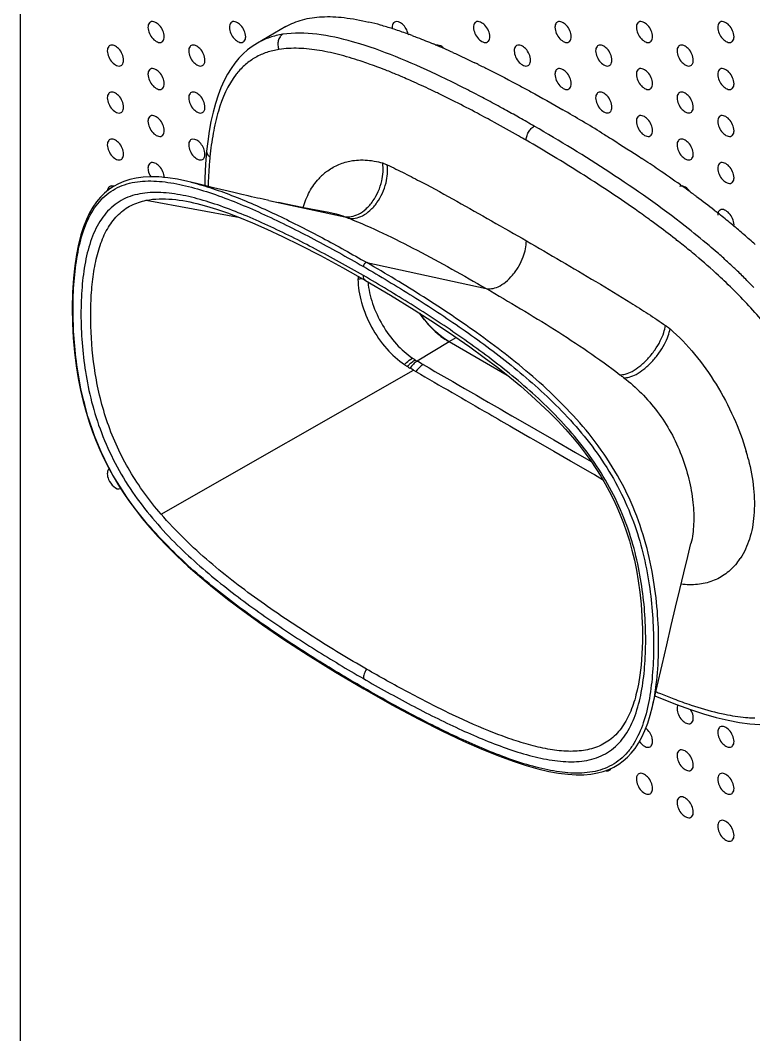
# Model space of a CAD drawing. Header units: millimetres. Extents: x 0 to 1189, y 0 to 841.
# Drawn here: x 267.9 to 331.6, y 137.5 to 225.6 of the extents above; entities that cross this region are included whole.
import ezdxf

# ---------------------------------------------------------------- set-up
doc = ezdxf.new("R2010")
doc.units = ezdxf.units.MM
doc.header["$LTSCALE"] = 65.395
doc.layers.get('0').update_dxf_attribs({"linetype": 'CONTINUOUS'})
doc.layers.add('AXIS', color=7, linetype='CONTINUOUS')

msp = doc.modelspace()

# ---------------------------------------------------------------- linework, layer by layer
at = {"color": 7, "linetype": 'Continuous'}
for p, q in [((267.914, 385.805), (267.914, 110.645)), ((290.987, 225.092), (288.522, 223.668)), ((301.61, 224.445), (301.672, 224.422)), ((301.61, 224.444), (301.672, 224.421)), ((288.522, 223.669), (288.062, 223.378)), ((288.522, 223.669), (288.511, 223.663)), ((283.343, 211.428), (282.745, 211.576)), ((284.031, 211.258), (283.343, 211.428)), ((284.7, 211.094), (284.031, 211.258)), ((285.348, 210.937), (284.7, 211.094)), ((285.976, 210.787), (285.348, 210.937)), ((286.582, 210.643), (285.976, 210.787)), ((325.276, 211.337), (325.405, 211.244)), ((325.276, 211.336), (325.404, 211.244)), ((287.167, 210.506), (286.582, 210.643)), ((287.726, 210.378), (287.167, 210.506)), ((289.503, 209.985), (290.361, 209.804)), ((283.564, 209.648), (283.571, 209.646)), ((328.209, 209.144), (328.371, 209.016)), ((328.275, 209.091), (328.371, 209.015)), ((305.172, 197.728), (310.211, 194.819)), ((321.507, 167.441), (321.506, 167.437)), ((323.054, 166.961), (323.676, 166.697)), ((323.676, 166.697), (324.929, 166.201)), ((324.929, 166.201), (326.127, 165.765))]:
    msp.add_line(p, q, dxfattribs=at)
at = {"color": 9, "linetype": 'Continuous'}
for p, q in [((300.393, 221.018), (300.289, 221.06)), ((300.393, 221.018), (300.289, 221.06)), ((301.926, 220.362), (301.761, 220.435)), ((301.926, 220.362), (301.761, 220.434)), ((305.471, 218.68), (305.407, 218.712)), ((305.471, 218.679), (305.407, 218.712)), ((309.835, 217.983), (309.611, 218.105)), ((309.835, 217.981), (309.611, 218.105)), ((307.628, 217.566), (307.379, 217.698)), ((307.629, 217.565), (307.379, 217.698)), ((311.297, 217.17), (311.064, 217.301)), ((311.297, 217.168), (311.064, 217.301)), ((278.855, 210.003), (287.003, 208.498)), ((289.52, 209.982), (296.121, 208.574)), ((323.173, 207.891), (323.05, 207.982)), ((323.173, 207.89), (323.05, 207.981)), ((298.01, 204.597), (308.387, 202.34)), ((330.226, 203.846), (330.203, 203.868)), ((330.226, 203.846), (330.203, 203.867)), ((331.632, 202.437), (331.622, 202.448)), ((331.633, 202.44), (331.623, 202.45)), ((305.172, 197.7), (302.394, 196.029)), ((305.172, 197.728), (305.791, 198.086)), ((280.141, 182.738), (302.077, 195.244)), ((302.077, 195.244), (302.28, 195.126)), ((311.148, 190.984), (314.255, 189.19)), ((310.723, 190.247), (312.181, 189.405)), ((312.181, 189.405), (312.512, 189.214)), ((312.512, 189.214), (314.259, 188.206)), ((312.512, 189.214), (314.259, 188.206)), ((314.255, 189.19), (316.141, 188.1)), ((314.255, 189.19), (316.141, 188.1)), ((314.259, 188.206), (315.702, 187.373)), ((316.141, 188.1), (317.509, 187.31)), ((315.702, 187.373), (315.759, 187.34)), ((315.759, 187.34), (317.624, 186.264)), ((317.624, 186.265), (317.795, 186.166)), ((317.624, 186.264), (317.795, 186.165)), ((317.795, 186.165), (318.506, 185.755)), ((297.8, 167.611), (297.71, 167.662)), ((297.8, 167.611), (297.718, 167.658)), ((323.132, 167.303), (323.145, 167.297)), ((323.132, 167.303), (323.145, 167.297))]:
    msp.add_line(p, q, dxfattribs=at)
at = {"color": 7, "linetype": 'Continuous'}
for points in [[(288.062, 223.378), (287.656, 223.071), (287.272, 222.731), (286.904, 222.35), (286.555, 221.928)], [(286.555, 221.928), (286.226, 221.467), (285.914, 220.958)], [(285.914, 220.958), (285.619, 220.398), (285.346, 219.789), (285.095, 219.131), (284.866, 218.42), (284.661, 217.661), (284.481, 216.855), (284.326, 216.005), (284.196, 215.11), (284.102, 214.285)], [(284.102, 214.285), (284.008, 213.155), (283.945, 211.912), (283.933, 211.282)], [(282.745, 211.576), (282.474, 211.642), (281.565, 211.831), (280.724, 211.96), (279.946, 212.03), (279.237, 212.046), (278.58, 212.011), (277.975, 211.929), (277.423, 211.805), (276.911, 211.64), (276.442, 211.438), (276.014, 211.204), (275.61, 210.931), (275.232, 210.617), (274.88, 210.265), (274.545, 209.864), (274.23, 209.412), (273.937, 208.907), (273.662, 208.336), (273.408, 207.697), (273.179, 206.989), (272.973, 206.192), (272.793, 205.301), (272.645, 204.319), (272.531, 203.232), (272.454, 201.993), (272.427, 200.644), (272.451, 199.313), (272.521, 198.041), (272.633, 196.798), (272.781, 195.617), (272.957, 194.523), (273.158, 193.501), (273.385, 192.527), (273.634, 191.602), (273.901, 190.732), (274.19, 189.893), (274.499, 189.087), (274.824, 188.318), (275.175, 187.559), (275.552, 186.813), (275.952, 186.083), (276.386, 185.348), (276.855, 184.613), (277.357, 183.88), (277.91, 183.127), (278.515, 182.358), (279.17, 181.579), (279.892, 180.773), (280.677, 179.949), (281.528, 179.108), (282.474, 178.225), (283.503, 177.318), (284.626, 176.379), (285.912, 175.359), (287.358, 174.269), (288.966, 173.116), (290.816, 171.854), (292.931, 170.478), (295.286, 169.018), (297.766, 167.552)], [(289.503, 209.985), (289.015, 210.09), (288.756, 210.147), (288.509, 210.201), (288.257, 210.257), (287.994, 210.317), (287.726, 210.378)], [(295.102, 208.868), (294.725, 208.938), (293.926, 209.089), (293.157, 209.239), (292.415, 209.385), (291.701, 209.528), (291.016, 209.668), (290.361, 209.804)], [(283.571, 209.646), (284.089, 209.505), (284.971, 209.235), (285.921, 208.909), (286.945, 208.522), (288.085, 208.056), (289.332, 207.508), (290.695, 206.872), (292.239, 206.111), (293.986, 205.206), (295.914, 204.16), (297.917, 203.027)], [(297.917, 203.027), (300.083, 201.749), (302.148, 200.479), (303.995, 199.293), (305.591, 198.226), (306.969, 197.266), (308.228, 196.35), (309.389, 195.47), (310.432, 194.644), (311.401, 193.84), (312.3, 193.056), (313.124, 192.301), (313.894, 191.559), (314.611, 190.828), (315.272, 190.116), (315.889, 189.411), (316.46, 188.716), (316.986, 188.035), (317.475, 187.359), (317.925, 186.694), (318.338, 186.041), (318.726, 185.381), (319.088, 184.718), (319.425, 184.053), (319.743, 183.368), (320.043, 182.665), (320.322, 181.947), (320.586, 181.195), (320.832, 180.412), (321.057, 179.601), (321.263, 178.748), (321.447, 177.859), (321.606, 176.934), (321.741, 175.959), (321.851, 174.918), (321.926, 173.835), (321.964, 172.756), (321.964, 171.672), (321.925, 170.598), (321.849, 169.612), (321.744, 168.74), (321.613, 167.952), (321.507, 167.441)], [(322.838, 166.016), (323.245, 167.798), (323.669, 169.634), (324.077, 171.389), (324.468, 173.058), (324.845, 174.648), (325.209, 176.174), (325.563, 177.643), (325.905, 179.051), (326.184, 180.189)], [(297.76, 167.553), (300.206, 166.174), (302.525, 164.933), (304.609, 163.878), (306.434, 163.012), (308.025, 162.31), (309.457, 161.729), (310.733, 161.26), (311.851, 160.895), (312.878, 160.606), (313.825, 160.385), (314.679, 160.23), (315.47, 160.133), (316.202, 160.089), (316.871, 160.097), (317.488, 160.151), (318.053, 160.247), (318.568, 160.381), (319.048, 160.554), (319.493, 160.763), (319.903, 161.005), (320.291, 161.287), (320.656, 161.607), (320.996, 161.966), (321.32, 162.374), (321.627, 162.835), (321.911, 163.346), (322.179, 163.922), (322.426, 164.566), (322.65, 165.278), (322.838, 166.017)], [(326.127, 165.765), (327.277, 165.39), (328.372, 165.076), (329.409, 164.825), (330.387, 164.637), (331.305, 164.513), (332.164, 164.448), (332.96, 164.441)]]:
    msp.add_lwpolyline(points, dxfattribs=at)
for centre, radius, start, end in [((292.406, 201.185), 24.984, 74.17937, 76.57937), ((291.304, 197.196), 29.122, 73.16427, 74.23228), ((290.479, 194.453), 31.987, 72.17553, 73.17285), ((289.115, 190.218), 36.436, 70.33266, 72.17272), ((287.531, 185.7), 41.224, 70.02991, 70.37232), ((286.817, 183.742), 43.308, 69.54113, 69.93968), ((281.088, 169.312), 58.834, 67.02921, 67.28988), ((280.049, 166.863), 61.495, 66.60745, 67.02801), ((278.937, 164.29), 64.297, 66.3527, 66.60865), ((277.433, 160.86), 68.043, 65.6577, 66.35066), ((267.612, 139.821), 91.263, 63.94578, 64.15797), ((242.415, 92.059), 145.273, 58.43919, 60.0042), ((258.291, 117.07), 115.646, 55.77182, 56.62571), ((265.618, 127.85), 102.611, 54.45119, 55.76864), ((272.515, 137.553), 90.707, 53.78304, 54.33233), ((274.791, 140.665), 86.851, 53.47287, 53.78126), ((275.979, 142.27), 84.854, 53.31208, 53.47229), ((279.068, 146.399), 79.698, 51.93196, 53.31938), ((283.962, 152.685), 71.731, 51.36084, 51.74897), ((285.696, 154.853), 68.955, 50.79579, 51.36196), ((287.662, 157.263), 65.845, 50.21333, 50.79583), ((288.828, 158.667), 64.02, 50.07922, 50.2112), ((289.765, 159.783), 62.563, 49.61074, 50.0805), ((291.984, 162.387), 59.141, 48.3595, 49.61411), ((294.881, 165.662), 54.769, 47.68185, 48.34743)]:
    msp.add_arc(centre, radius, start, end, dxfattribs=at)
at = {"color": 9, "linetype": 'Continuous'}
for centre, radius, start, end in [((291.4, 218.661), 5.775, 119.47363, 119.88738), ((291.404, 218.654), 5.783, 119.15683, 119.47365), ((288.997, 196.347), 28.519, 73.75349, 74.1529), ((285.549, 186.001), 38.024, 70.36912, 71.37867), ((291.811, 216.936), 6.522, 141.17014, 142.0255), ((278.417, 167.596), 57.765, 66.83235, 67.63993), ((276.322, 162.689), 63.101, 66.22511, 66.83589), ((271.149, 151.126), 75.768, 64.64562, 66.03408), ((268.469, 145.326), 83.57, 64.60634, 64.77715), ((263.901, 135.821), 94.115, 63.25946, 64.57553), ((266.443, 141.166), 86.784, 64.00414, 64.65363), ((256.568, 121.283), 110.398, 62.39958, 63.25557), ((262.941, 133.986), 94.773, 63.37918, 64.00394), ((255.829, 119.893), 110.558, 62.20792, 63.32009), ((253.627, 115.647), 116.755, 62.12891, 62.40244), ((250.343, 109.458), 123.761, 61.38728, 62.12422), ((244.229, 98.269), 136.512, 60.6866, 61.27637), ((249.089, 107.158), 124.966, 61.29989, 62.06701), ((237.278, 85.917), 150.685, 60.02345, 60.57945), ((241.462, 93.3), 140.785, 60.3021, 61.28552), ((235.595, 82.989), 152.649, 60.02572, 60.30674), ((297.581, 208.507), 5.028, 127.54984, 132.71766), ((297.713, 208.364), 5.223, 132.72569, 137.78193), ((267.32, 132.305), 93.984, 54.47224, 54.93049), ((269.65, 135.569), 89.973, 53.99133, 54.47214), ((271.389, 137.964), 87.013, 53.57937, 53.99062), ((275.307, 143.213), 80.463, 52.03085, 53.49612), ((279.299, 148.35), 73.958, 51.86682, 52.02012), ((282.823, 152.808), 68.275, 50.71868, 51.8834), ((286.158, 156.89), 63.004, 50.06379, 50.71635), ((292.581, 164.465), 54.48, 47.53639, 48.81691), ((294.401, 166.453), 51.784, 46.44164, 47.53697), ((295.292, 167.396), 50.487, 46.25299, 46.43757), ((297.478, 169.656), 47.344, 44.85038, 46.23468), ((302.897, 203.162), 5.643, 177.59867, 180.02445), ((297.007, 205.652), 2.504, 275.66753, 283.31356), ((299.749, 171.916), 44.139, 43.77118, 44.85016), ((207.109, 29.03), 192.27, 60.11372, 60.29229), ((213.858, 42.895), 176.047, 59.92676, 60.04487), ((311.811, 182.602), 19.968, 14.1544, 16.24211), ((325.911, 181.906), 5.465, 320.98288, 321.51759), ((325.768, 182.016), 5.646, 321.5423, 326.3492), ((339.506, 205.975), 41.991, 249.33823, 250.38371)]:
    msp.add_arc(centre, radius, start, end, dxfattribs=at)
at = {"color": 7, "linetype": 'Continuous'}
for points, knots in [([(290.987, 225.092), (291.436, 225.351), (292.456, 225.766), (294.183, 226.009), (296.134, 225.913), (297.491, 225.657), (298.205, 225.487)], [0, 0, 0, 0, 0.210385, 0.441023, 0.702336, 1, 1, 1, 1]), ([(301.955, 224.318), (302.106, 224.261), (302.726, 224.026), (303.341, 223.778), (303.802, 223.585)], [0, 0, 0, 0, 0.244367, 1, 1, 1, 1]), ([(305.479, 222.854), (305.637, 222.783), (306.278, 222.49), (306.915, 222.189), (307.393, 221.957)], [0, 0, 0, 0, 0.24613, 1, 1, 1, 1]), ([(307.697, 221.809), (307.997, 221.662), (309.221, 221.056), (310.433, 220.425), (311.342, 219.937)], [0, 0, 0, 0, 0.244916, 1, 1, 1, 1]), ([(311.342, 219.937), (311.649, 219.772), (312.891, 219.099), (314.121, 218.406), (315.042, 217.874)], [0, 0, 0, 0, 0.247209, 1, 1, 1, 1]), ([(318.451, 215.844), (318.743, 215.664), (319.904, 214.945), (321.054, 214.208), (321.908, 213.645)], [0, 0, 0, 0, 0.250715, 1, 1, 1, 1]), ([(296.476, 208.438), (296.655, 208.412), (297.063, 208.425), (297.698, 208.656), (298.347, 209.121), (299.144, 210.034), (299.757, 211.393), (299.86, 212.567), (299.795, 213.081)], [0, 0, 0, 0, 0.085079, 0.188727, 0.313883, 0.457389, 0.755832, 1, 1, 1, 1]), ([(298.01, 204.597), (297.98, 204.604), (297.904, 204.579), (297.807, 204.501), (297.744, 204.381), (297.719, 204.293), (297.719, 204.252)], [0, 0, 0, 0, 0.186596, 0.450629, 0.74933, 1, 1, 1, 1]), ([(302.6, 200.188), (302.956, 199.669), (303.727, 198.739), (304.678, 197.985), (305.172, 197.7)], [0, 0, 0, 0, 0.524751, 1, 1, 1, 1]), ([(305.172, 197.728), (304.937, 197.864), (303.962, 198.526), (303.155, 199.418), (302.638, 200.162)], [0, 0, 0, 0, 0.230328, 1, 1, 1, 1]), ([(320.005, 194.853), (320.163, 194.844), (320.536, 194.897), (321.127, 195.147), (321.787, 195.595), (322.45, 196.219), (323.045, 196.959), (323.511, 197.731), (323.82, 198.454), (323.939, 198.917), (323.97, 199.126)], [0, 0, 0, 0, 0.0766, 0.179295, 0.309716, 0.461181, 0.619661, 0.769055, 0.89742, 1, 1, 1, 1])]:
    msp.add_open_spline(points, degree=3, knots=knots, dxfattribs=at)
at = {"color": 9, "linetype": 'Continuous'}
for points, knots in [([(290.714, 224.424), (290.332, 224.362), (289.598, 224.187), (288.905, 223.883), (288.586, 223.705)], [0, 0, 0, 0, 0.514113, 1, 1, 1, 1]), ([(290.714, 224.424), (290.623, 224.371), (290.449, 224.207), (290.301, 223.866), (290.276, 223.477), (290.339, 223.222), (290.388, 223.107)], [0, 0, 0, 0, 0.216293, 0.471754, 0.744658, 1, 1, 1, 1]), ([(296.785, 223.782), (295.765, 224.072), (293.766, 224.527), (291.687, 224.58), (290.714, 224.424)], [0, 0, 0, 0, 0.518258, 1, 1, 1, 1]), ([(290.388, 223.107), (290.029, 223.05), (289.327, 222.883), (288.339, 222.45), (287.457, 221.83), (286.958, 221.308), (286.731, 221.025)], [0, 0, 0, 0, 0.25306, 0.500294, 0.747206, 1, 1, 1, 1]), ([(297.691, 222.034), (297.062, 222.246), (295.817, 222.627), (293.951, 223.046), (292.141, 223.251), (290.953, 223.199), (290.388, 223.107)], [0, 0, 0, 0, 0.267372, 0.524516, 0.769178, 1, 1, 1, 1]), ([(304.081, 220.928), (302.908, 221.481), (300.578, 222.513), (298.177, 223.377), (296.976, 223.727)], [0, 0, 0, 0, 0.509006, 1, 1, 1, 1]), ([(300.289, 221.06), (300.125, 221.127), (299.474, 221.39), (298.818, 221.638), (298.324, 221.814)], [0, 0, 0, 0, 0.252304, 1, 1, 1, 1]), ([(286.67, 220.949), (285.941, 220.015), (285.197, 218.267), (284.638, 215.802), (284.459, 214.464), (284.389, 213.777)], [0, 0, 0, 0, 0.46799, 0.727373, 1, 1, 1, 1]), ([(311.86, 215.221), (311.86, 215.332), (311.902, 215.576), (312.054, 215.925), (312.28, 216.232), (312.471, 216.39), (312.567, 216.445)], [0, 0, 0, 0, 0.227123, 0.500001, 0.772878, 1, 1, 1, 1]), ([(325.681, 207.756), (323.57, 209.406), (319.268, 212.423), (314.79, 215.161), (312.567, 216.445)], [0, 0, 0, 0, 0.510688, 1, 1, 1, 1]), ([(321.32, 209.227), (319.773, 210.313), (316.656, 212.371), (313.457, 214.298), (311.86, 215.221)], [0, 0, 0, 0, 0.506202, 1, 1, 1, 1]), ([(284.102, 214.285), (284.092, 214.19), (284.152, 213.98), (284.303, 213.838), (284.389, 213.777)], [0, 0, 0, 0, 0.475161, 1, 1, 1, 1]), ([(284.389, 213.777), (284.368, 213.567), (284.291, 212.713), (284.247, 211.856), (284.23, 211.21)], [0, 0, 0, 0, 0.246077, 1, 1, 1, 1]), ([(294.516, 212.493), (294.811, 212.72), (295.46, 213.111), (296.182, 213.339), (296.553, 213.412)], [0, 0, 0, 0, 0.496284, 1, 1, 1, 1]), ([(296.553, 213.412), (296.628, 213.427), (296.933, 213.48), (297.243, 213.505), (297.476, 213.51)], [0, 0, 0, 0, 0.245758, 1, 1, 1, 1]), ([(297.476, 213.51), (297.554, 213.511), (297.873, 213.511), (298.191, 213.485), (298.43, 213.452)], [0, 0, 0, 0, 0.24451, 1, 1, 1, 1]), ([(298.43, 213.452), (298.51, 213.441), (298.838, 213.389), (299.162, 213.313), (299.403, 213.246)], [0, 0, 0, 0, 0.24417, 1, 1, 1, 1]), ([(296.121, 208.574), (296.302, 208.548), (296.714, 208.561), (297.352, 208.792), (298.001, 209.26), (298.793, 210.179), (299.392, 211.55), (299.477, 212.73), (299.403, 213.246)], [0, 0, 0, 0, 0.085706, 0.189539, 0.31443, 0.457409, 0.755108, 1, 1, 1, 1]), ([(299.403, 213.246), (299.436, 213.236), (299.57, 213.19), (299.7, 213.132), (299.795, 213.081)], [0, 0, 0, 0, 0.240882, 1, 1, 1, 1]), ([(299.795, 213.081), (300.302, 212.846), (301.312, 212.351), (303.329, 211.305), (306.865, 209.364), (309.873, 207.641), (311.882, 206.482)], [0, 0, 0, 0, 0.121617, 0.245, 0.494853, 1, 1, 1, 1]), ([(297.71, 167.662), (296.261, 168.499), (293.358, 170.245), (289.045, 173.075), (284.749, 176.249), (280.546, 179.948), (277.403, 183.661), (275.379, 187.097), (273.831, 190.678), (272.948, 194.364), (272.562, 197.951), (272.471, 200.487), (272.555, 202.912), (272.827, 205.202), (273.331, 207.304), (274.135, 209.141), (275.158, 210.363), (276.156, 211.029), (277.258, 211.506), (278.82, 211.748), (280.783, 211.605), (282.822, 211.164), (285.647, 210.273), (289.208, 208.77), (293.472, 206.639), (296.3, 205.071), (297.718, 204.252)], [0, 0, 0, 0, 0.063856, 0.129237, 0.196758, 0.267516, 0.342543, 0.381155, 0.419274, 0.491064, 0.524657, 0.556885, 0.587785, 0.617187, 0.644723, 0.669992, 0.69312, 0.704298, 0.715508, 0.738739, 0.763691, 0.790275, 0.818159, 0.876637, 0.937515, 1, 1, 1, 1]), ([(282.745, 211.576), (283.376, 211.419), (284.645, 211.042), (287.192, 210.109), (290.387, 208.687), (294.208, 206.74), (296.741, 205.33), (298.01, 204.597)], [0, 0, 0, 0, 0.115924, 0.235638, 0.483338, 0.73884, 1, 1, 1, 1]), ([(292.484, 209.373), (292.626, 209.849), (292.986, 210.742), (293.537, 211.534), (293.845, 211.874)], [0, 0, 0, 0, 0.520007, 1, 1, 1, 1]), ([(297.718, 203.463), (296.348, 204.254), (293.617, 205.769), (290.153, 207.507), (287.386, 208.728), (285.344, 209.521), (283.33, 210.163), (281.358, 210.599), (279.458, 210.752), (277.942, 210.543), (276.862, 210.112), (275.88, 209.504), (274.853, 208.371), (274.033, 206.632), (273.518, 204.623), (273.238, 202.422), (273.125, 199.229), (273.379, 195.876), (274.078, 192.441), (274.921, 189.766), (276.107, 187.131), (278.098, 183.835), (281.147, 180.271), (285.208, 176.715), (289.357, 173.663), (293.519, 170.937), (296.321, 169.254), (297.719, 168.446)], [0, 0, 0, 0, 0.062487, 0.123395, 0.153042, 0.181947, 0.209873, 0.236518, 0.261551, 0.284888, 0.29613, 0.307303, 0.330269, 0.355281, 0.382602, 0.411892, 0.442777, 0.508767, 0.544103, 0.58109, 0.619348, 0.657981, 0.732872, 0.803487, 0.870897, 0.9362, 1, 1, 1, 1]), ([(280.141, 182.738), (279.134, 183.909), (277.754, 185.792), (276.32, 188.525), (275.199, 191.321), (274.343, 194.85), (274.022, 198.348), (274.027, 201.013), (274.157, 202.888), (274.428, 204.649), (274.865, 206.258), (275.504, 207.668), (276.39, 208.817), (277.531, 209.627), (278.406, 209.913), (278.855, 210.003)], [0, 0, 0, 0, 0.150565, 0.226103, 0.300573, 0.443769, 0.578321, 0.642208, 0.703443, 0.761498, 0.815686, 0.865561, 0.911514, 0.95542, 1, 1, 1, 1]), ([(278.855, 210.003), (279.592, 210.151), (281.202, 210.167), (282.759, 209.856), (283.564, 209.648)], [0, 0, 0, 0, 0.475232, 1, 1, 1, 1]), ([(295.102, 208.868), (295.186, 208.852), (295.532, 208.778), (295.87, 208.67), (296.121, 208.574)], [0, 0, 0, 0, 0.240122, 1, 1, 1, 1]), ([(296.121, 208.574), (296.148, 208.564), (296.266, 208.519), (296.384, 208.473), (296.476, 208.438)], [0, 0, 0, 0, 0.224804, 1, 1, 1, 1]), ([(296.476, 208.438), (297.467, 208.053), (299.457, 207.164), (303.438, 205.145), (306.406, 203.483), (308.387, 202.34)], [0, 0, 0, 0, 0.238233, 0.487754, 1, 1, 1, 1]), ([(328.454, 205.467), (328.226, 205.667), (327.317, 206.45), (326.386, 207.205), (325.681, 207.756)], [0, 0, 0, 0, 0.253443, 1, 1, 1, 1]), ([(308.387, 202.34), (308.538, 202.307), (308.901, 202.303), (309.483, 202.494), (310.112, 202.902), (310.722, 203.509), (311.242, 204.255), (311.708, 205.235), (311.882, 206.008), (311.882, 206.482)], [0, 0, 0, 0, 0.078245, 0.178658, 0.305058, 0.453172, 0.61046, 0.761172, 1, 1, 1, 1]), ([(311.882, 206.482), (313.906, 205.313), (316.945, 203.544), (320.464, 201.412), (322.472, 200.134), (323.474, 199.471), (323.97, 199.126)], [0, 0, 0, 0, 0.495295, 0.745465, 0.871952, 1, 1, 1, 1]), ([(322.838, 166.018), (323.033, 166.872), (323.294, 168.663), (323.413, 171.442), (323.298, 174.371), (322.919, 177.431), (322.2, 180.601), (321.046, 183.802), (319.422, 186.886), (317.407, 189.709), (315.148, 192.218), (312.026, 195.141), (307.973, 198.294), (303.014, 201.617), (299.675, 203.636), (298.01, 204.597)], [0, 0, 0, 0, 0.05296, 0.109121, 0.168103, 0.230024, 0.295425, 0.364313, 0.435208, 0.505565, 0.573607, 0.639084, 0.764028, 0.883718, 1, 1, 1, 1]), ([(329.236, 202.849), (329.02, 203.055), (328.162, 203.86), (327.276, 204.635), (326.603, 205.199)], [0, 0, 0, 0, 0.253065, 1, 1, 1, 1]), ([(297.718, 204.252), (299.166, 203.416), (302.066, 201.672), (306.372, 198.846), (309.911, 196.238), (312.68, 193.904), (315.458, 191.288), (318.008, 188.283), (320.035, 184.855), (321.589, 181.279), (322.479, 177.595), (322.87, 174.01), (322.965, 171.476), (322.884, 169.05), (322.617, 166.759), (322.122, 164.656), (321.441, 163.084), (320.698, 162.046), (320.056, 161.407), (319.322, 160.904), (318.226, 160.418), (316.67, 160.164), (314.712, 160.297), (312.678, 160.73), (310.596, 161.38), (308.486, 162.19), (305.624, 163.442), (302.041, 165.231), (299.216, 166.794), (297.8, 167.611)], [0, 0, 0, 0, 0.063844, 0.129213, 0.19671, 0.231592, 0.267462, 0.342452, 0.381061, 0.419207, 0.491043, 0.524643, 0.556906, 0.587829, 0.617258, 0.644856, 0.670163, 0.682016, 0.693417, 0.704601, 0.715801, 0.738988, 0.763885, 0.790423, 0.818267, 0.847108, 0.876706, 0.937546, 1, 1, 1, 1]), ([(297.254, 203.16), (297.254, 202.47), (297.501, 201.012), (298.37, 198.949), (299.64, 197.108), (300.725, 196.112), (301.293, 195.725)], [0, 0, 0, 0, 0.237074, 0.500376, 0.763979, 1, 1, 1, 1]), ([(297.719, 168.446), (299.089, 167.656), (301.82, 166.14), (305.937, 164.076), (309.376, 162.618), (312.106, 161.747), (314.077, 161.311), (315.977, 161.157), (317.492, 161.366), (318.573, 161.797), (319.554, 162.405), (320.581, 163.537), (321.402, 165.275), (321.917, 167.283), (322.197, 169.483), (322.311, 172.676), (322.058, 176.027), (321.36, 179.461), (320.518, 182.136), (319.334, 184.771), (317.344, 188.067), (314.295, 191.632), (310.234, 195.191), (306.084, 198.245), (301.92, 200.971), (299.117, 202.655), (297.718, 203.463)], [0, 0, 0, 0, 0.062483, 0.123382, 0.181912, 0.209841, 0.23648, 0.261514, 0.284851, 0.29609, 0.307261, 0.330221, 0.355225, 0.382536, 0.411818, 0.442695, 0.508667, 0.543993, 0.58097, 0.619218, 0.657845, 0.732758, 0.803406, 0.870844, 0.936174, 1, 1, 1, 1]), ([(297.917, 203.027), (297.852, 203.064), (297.74, 203.203), (297.719, 203.372), (297.719, 203.463)], [0, 0, 0, 0, 0.453018, 1, 1, 1, 1]), ([(298.123, 202.905), (298.177, 202.271), (298.475, 200.966), (299.324, 199.134), (300.497, 197.516), (301.473, 196.639), (301.982, 196.292)], [0, 0, 0, 0, 0.242471, 0.504926, 0.765093, 1, 1, 1, 1]), ([(334.632, 196.468), (333.858, 197.66), (332.164, 199.89), (330.226, 201.904), (329.236, 202.849)], [0, 0, 0, 0, 0.509246, 1, 1, 1, 1]), ([(308.387, 202.34), (310.386, 201.185), (313.362, 199.413), (317.228, 196.9), (319.099, 195.557), (320.005, 194.853)], [0, 0, 0, 0, 0.500801, 0.75107, 1, 1, 1, 1]), ([(320.35, 194.585), (320.507, 194.578), (320.878, 194.635), (321.469, 194.889), (322.13, 195.337), (322.798, 195.958), (323.401, 196.693), (323.878, 197.458), (324.199, 198.173), (324.327, 198.633), (324.362, 198.84)], [0, 0, 0, 0, 0.076265, 0.179093, 0.309934, 0.46187, 0.620658, 0.770055, 0.898078, 1, 1, 1, 1]), ([(323.97, 199.126), (324.003, 199.106), (324.139, 199.017), (324.268, 198.918), (324.362, 198.84)], [0, 0, 0, 0, 0.242502, 1, 1, 1, 1]), ([(324.362, 198.84), (325.131, 198.166), (326.589, 196.647), (328.427, 194.045), (329.935, 191.206), (330.687, 189.199), (330.981, 188.187)], [0, 0, 0, 0, 0.241736, 0.495249, 0.750902, 1, 1, 1, 1]), ([(301.293, 195.725), (301.345, 195.784), (301.551, 196), (301.79, 196.187), (301.982, 196.292)], [0, 0, 0, 0, 0.264506, 1, 1, 1, 1]), ([(301.293, 195.725), (301.312, 195.713), (301.398, 195.657), (301.482, 195.6), (301.548, 195.558)], [0, 0, 0, 0, 0.23062, 1, 1, 1, 1]), ([(301.548, 195.558), (301.598, 195.618), (301.796, 195.839), (302.029, 196.03), (302.219, 196.137)], [0, 0, 0, 0, 0.264896, 1, 1, 1, 1]), ([(302.394, 196.029), (302.276, 195.955), (302.047, 195.769), (301.854, 195.548), (301.762, 195.425)], [0, 0, 0, 0, 0.475592, 1, 1, 1, 1]), ([(302.219, 196.137), (302.232, 196.128), (302.289, 196.09), (302.348, 196.055), (302.394, 196.029)], [0, 0, 0, 0, 0.232929, 1, 1, 1, 1]), ([(302.914, 195.731), (302.856, 195.696), (302.616, 195.527), (302.414, 195.308), (302.28, 195.126)], [0, 0, 0, 0, 0.22954, 1, 1, 1, 1]), ([(302.28, 195.126), (304.391, 193.904), (307.205, 192.278), (310.02, 190.653), (310.723, 190.247)], [0, 0, 0, 0, 0.7502, 1, 1, 1, 1]), ([(320.005, 194.853), (320.035, 194.829), (320.149, 194.739), (320.265, 194.65), (320.35, 194.585)], [0, 0, 0, 0, 0.262641, 1, 1, 1, 1]), ([(320.35, 194.585), (320.889, 194.178), (321.929, 193.263), (323.31, 191.666), (324.481, 189.843), (325.394, 187.866), (326.033, 185.825), (326.392, 183.817), (326.468, 181.933), (326.319, 180.737), (326.184, 180.189)], [0, 0, 0, 0, 0.124295, 0.254123, 0.387367, 0.521734, 0.653886, 0.779886, 0.896129, 1, 1, 1, 1]), ([(331.172, 187.485), (331.381, 186.656), (331.678, 185.042), (331.731, 182.698), (331.364, 180.619), (330.811, 179.403), (330.468, 178.888)], [0, 0, 0, 0, 0.289689, 0.554182, 0.790349, 1, 1, 1, 1]), ([(297.996, 169.269), (296.448, 170.162), (293.348, 172.032), (288.758, 175.086), (284.23, 178.55), (281.427, 181.24), (280.141, 182.738)], [0, 0, 0, 0, 0.238825, 0.483501, 0.736185, 1, 1, 1, 1]), ([(330.157, 178.465), (329.88, 178.122), (329.242, 177.507), (328.067, 176.872), (326.732, 176.561), (325.799, 176.588), (325.326, 176.653)], [0, 0, 0, 0, 0.245573, 0.486566, 0.734368, 1, 1, 1, 1]), ([(297.996, 169.269), (297.911, 169.141), (297.78, 168.876), (297.721, 168.584), (297.721, 168.445)], [0, 0, 0, 0, 0.525109, 1, 1, 1, 1]), ([(321.506, 167.437), (321.381, 166.885), (321.079, 165.837), (320.392, 164.419), (319.444, 163.284), (318.233, 162.517), (316.83, 162.142), (315.308, 162.095), (313.703, 162.3), (312.038, 162.697), (310.332, 163.243), (307.994, 164.135), (305.049, 165.47), (301.517, 167.282), (299.172, 168.59), (297.996, 169.269)], [0, 0, 0, 0, 0.060937, 0.116876, 0.168363, 0.217824, 0.268526, 0.322631, 0.380639, 0.44214, 0.506508, 0.573101, 0.711254, 0.854005, 1, 1, 1, 1]), ([(323.145, 167.297), (323.274, 167.244), (323.786, 167.033), (324.301, 166.831), (324.689, 166.685)], [0, 0, 0, 0, 0.251692, 1, 1, 1, 1]), ([(325.408, 166.421), (325.669, 166.328), (326.694, 165.975), (327.736, 165.669), (328.522, 165.483)], [0, 0, 0, 0, 0.255129, 1, 1, 1, 1]), ([(328.522, 165.483), (328.725, 165.435), (329.52, 165.258), (330.328, 165.13), (330.932, 165.076)], [0, 0, 0, 0, 0.255992, 1, 1, 1, 1]), ([(330.932, 165.076), (330.999, 165.07), (331.264, 165.049), (331.53, 165.036), (331.729, 165.031)], [0, 0, 0, 0, 0.252421, 1, 1, 1, 1])]:
    msp.add_open_spline(points, degree=3, knots=knots, dxfattribs=at)
for points in [[(301.982, 196.292), (302.061, 196.241), (302.14, 196.188), (302.219, 196.137)], [(302.914, 195.731), (305.659, 194.15), (308.404, 192.567), (311.148, 190.984)], [(301.548, 195.558), (301.617, 195.511), (301.69, 195.467), (301.762, 195.425)]]:
    msp.add_open_spline(points, degree=3, dxfattribs=at)
at = {"color": 7, "linetype": 'Continuous'}
msp.add_open_spline([(297.763, 167.553), (297.729, 167.575), (297.71, 167.622), (297.71, 167.662)], degree=3, dxfattribs=at)
at = {"layer": 'AXIS', "color": 7, "linetype": 'Continuous'}
for points, knots in [([(279.216, 225.489), (279.183, 225.47), (279.048, 225.356), (279.009, 225.166), (279.009, 225.031)], [0, 0, 0, 0, 0.220867, 1, 1, 1, 1]), ([(279.009, 225.031), (279.009, 224.853), (279.115, 224.478), (279.428, 223.952), (279.982, 223.621), (280.217, 223.758)], [0, 0, 0, 0, 0.277753, 0.577543, 1, 1, 1, 1]), ([(280.423, 224.215), (280.423, 224.394), (280.317, 224.769), (280.005, 225.295), (279.451, 225.625), (279.216, 225.489)], [0, 0, 0, 0, 0.277753, 0.577543, 1, 1, 1, 1]), ([(286.287, 225.489), (286.254, 225.47), (286.119, 225.356), (286.08, 225.166), (286.08, 225.032)], [0, 0, 0, 0, 0.220867, 1, 1, 1, 1]), ([(286.08, 225.032), (286.08, 224.853), (286.187, 224.478), (286.499, 223.952), (287.053, 223.621), (287.288, 223.758)], [0, 0, 0, 0, 0.277753, 0.577543, 1, 1, 1, 1]), ([(287.495, 224.215), (287.495, 224.394), (287.388, 224.769), (287.076, 225.295), (286.522, 225.626), (286.287, 225.489)], [0, 0, 0, 0, 0.277753, 0.577543, 1, 1, 1, 1]), ([(300.429, 225.489), (300.396, 225.47), (300.261, 225.356), (300.222, 225.166), (300.222, 225.032)], [0, 0, 0, 0, 0.220867, 1, 1, 1, 1]), ([(301.612, 224.443), (301.578, 224.609), (301.442, 224.929), (301.118, 225.374), (300.632, 225.607), (300.429, 225.489)], [0, 0, 0, 0, 0.294811, 0.589023, 1, 1, 1, 1]), ([(307.5, 225.489), (307.467, 225.47), (307.333, 225.357), (307.293, 225.166), (307.293, 225.032)], [0, 0, 0, 0, 0.220867, 1, 1, 1, 1]), ([(307.293, 225.032), (307.293, 224.853), (307.4, 224.478), (307.712, 223.952), (308.266, 223.621), (308.501, 223.758)], [0, 0, 0, 0, 0.277753, 0.577543, 1, 1, 1, 1]), ([(308.708, 224.215), (308.708, 224.394), (308.601, 224.769), (308.289, 225.295), (307.735, 225.626), (307.5, 225.489)], [0, 0, 0, 0, 0.277753, 0.577543, 1, 1, 1, 1]), ([(314.571, 225.489), (314.538, 225.47), (314.404, 225.357), (314.365, 225.166), (314.365, 225.032)], [0, 0, 0, 0, 0.220867, 1, 1, 1, 1]), ([(314.365, 225.032), (314.365, 224.853), (314.471, 224.478), (314.783, 223.952), (315.337, 223.621), (315.572, 223.758)], [0, 0, 0, 0, 0.277753, 0.577543, 1, 1, 1, 1]), ([(315.779, 224.215), (315.779, 224.394), (315.673, 224.769), (315.36, 225.295), (314.806, 225.626), (314.571, 225.489)], [0, 0, 0, 0, 0.277753, 0.577543, 1, 1, 1, 1]), ([(321.642, 225.489), (321.609, 225.47), (321.475, 225.357), (321.436, 225.166), (321.436, 225.032)], [0, 0, 0, 0, 0.220867, 1, 1, 1, 1]), ([(321.436, 225.032), (321.436, 224.853), (321.542, 224.478), (321.854, 223.952), (322.408, 223.621), (322.643, 223.758)], [0, 0, 0, 0, 0.277753, 0.577543, 1, 1, 1, 1]), ([(322.85, 224.215), (322.85, 224.394), (322.744, 224.769), (322.431, 225.295), (321.877, 225.626), (321.642, 225.489)], [0, 0, 0, 0, 0.277753, 0.577543, 1, 1, 1, 1]), ([(328.713, 225.489), (328.68, 225.47), (328.546, 225.357), (328.507, 225.166), (328.507, 225.032)], [0, 0, 0, 0, 0.220867, 1, 1, 1, 1]), ([(328.507, 225.032), (328.507, 224.853), (328.613, 224.478), (328.926, 223.952), (329.479, 223.621), (329.715, 223.758)], [0, 0, 0, 0, 0.277753, 0.577543, 1, 1, 1, 1]), ([(329.921, 224.215), (329.921, 224.394), (329.815, 224.769), (329.502, 225.295), (328.948, 225.626), (328.713, 225.489)], [0, 0, 0, 0, 0.277753, 0.577543, 1, 1, 1, 1]), ([(280.217, 223.758), (280.25, 223.777), (280.384, 223.89), (280.423, 224.081), (280.423, 224.215)], [0, 0, 0, 0, 0.220867, 1, 1, 1, 1]), ([(287.288, 223.758), (287.321, 223.777), (287.455, 223.89), (287.495, 224.081), (287.495, 224.215)], [0, 0, 0, 0, 0.220867, 1, 1, 1, 1]), ([(308.501, 223.758), (308.534, 223.777), (308.669, 223.89), (308.708, 224.081), (308.708, 224.215)], [0, 0, 0, 0, 0.220867, 1, 1, 1, 1]), ([(315.572, 223.758), (315.605, 223.777), (315.74, 223.89), (315.779, 224.081), (315.779, 224.215)], [0, 0, 0, 0, 0.220867, 1, 1, 1, 1]), ([(322.643, 223.758), (322.676, 223.777), (322.811, 223.891), (322.85, 224.081), (322.85, 224.215)], [0, 0, 0, 0, 0.220867, 1, 1, 1, 1]), ([(329.715, 223.758), (329.747, 223.777), (329.882, 223.891), (329.921, 224.081), (329.921, 224.215)], [0, 0, 0, 0, 0.220867, 1, 1, 1, 1]), ([(275.68, 223.448), (275.647, 223.428), (275.513, 223.315), (275.474, 223.124), (275.474, 222.99)], [0, 0, 0, 0, 0.220867, 1, 1, 1, 1]), ([(276.888, 222.174), (276.888, 222.352), (276.782, 222.727), (276.469, 223.254), (275.915, 223.584), (275.68, 223.448)], [0, 0, 0, 0, 0.277753, 0.577543, 1, 1, 1, 1]), ([(282.751, 223.448), (282.718, 223.429), (282.584, 223.315), (282.545, 223.124), (282.545, 222.99)], [0, 0, 0, 0, 0.220867, 1, 1, 1, 1]), ([(283.959, 222.174), (283.959, 222.353), (283.853, 222.727), (283.54, 223.254), (282.986, 223.584), (282.751, 223.448)], [0, 0, 0, 0, 0.277753, 0.577543, 1, 1, 1, 1]), ([(304.728, 223.188), (304.675, 223.244), (304.492, 223.41), (304.218, 223.527), (304.048, 223.482)], [0, 0, 0, 0, 0.303546, 1, 1, 1, 1]), ([(311.035, 223.448), (311.003, 223.429), (310.868, 223.315), (310.829, 223.125), (310.829, 222.99)], [0, 0, 0, 0, 0.220867, 1, 1, 1, 1]), ([(312.243, 222.174), (312.243, 222.353), (312.137, 222.728), (311.824, 223.254), (311.271, 223.584), (311.035, 223.448)], [0, 0, 0, 0, 0.277753, 0.577543, 1, 1, 1, 1]), ([(318.106, 223.448), (318.074, 223.429), (317.939, 223.315), (317.9, 223.125), (317.9, 222.991)], [0, 0, 0, 0, 0.220867, 1, 1, 1, 1]), ([(319.314, 222.174), (319.314, 222.353), (319.208, 222.728), (318.895, 223.254), (318.342, 223.585), (318.106, 223.448)], [0, 0, 0, 0, 0.277753, 0.577543, 1, 1, 1, 1]), ([(325.178, 223.448), (325.145, 223.429), (325.01, 223.315), (324.971, 223.125), (324.971, 222.991)], [0, 0, 0, 0, 0.220867, 1, 1, 1, 1]), ([(326.385, 222.174), (326.385, 222.353), (326.279, 222.728), (325.967, 223.254), (325.413, 223.585), (325.178, 223.448)], [0, 0, 0, 0, 0.277753, 0.577543, 1, 1, 1, 1]), ([(275.474, 222.99), (275.474, 222.811), (275.58, 222.437), (275.893, 221.91), (276.446, 221.58), (276.681, 221.716)], [0, 0, 0, 0, 0.277753, 0.577543, 1, 1, 1, 1]), ([(276.681, 221.716), (276.714, 221.735), (276.849, 221.849), (276.888, 222.04), (276.888, 222.174)], [0, 0, 0, 0, 0.220867, 1, 1, 1, 1]), ([(282.545, 222.99), (282.545, 222.811), (282.651, 222.437), (282.964, 221.91), (283.517, 221.58), (283.753, 221.716)], [0, 0, 0, 0, 0.277753, 0.577543, 1, 1, 1, 1]), ([(283.753, 221.716), (283.785, 221.735), (283.92, 221.849), (283.959, 222.04), (283.959, 222.174)], [0, 0, 0, 0, 0.220867, 1, 1, 1, 1]), ([(310.829, 222.99), (310.829, 222.812), (310.935, 222.437), (311.248, 221.911), (311.802, 221.58), (312.037, 221.717)], [0, 0, 0, 0, 0.277753, 0.577543, 1, 1, 1, 1]), ([(312.037, 221.717), (312.07, 221.736), (312.204, 221.849), (312.243, 222.04), (312.243, 222.174)], [0, 0, 0, 0, 0.220867, 1, 1, 1, 1]), ([(317.9, 222.991), (317.9, 222.812), (318.006, 222.437), (318.319, 221.911), (318.873, 221.58), (319.108, 221.717)], [0, 0, 0, 0, 0.277753, 0.577543, 1, 1, 1, 1]), ([(319.108, 221.717), (319.141, 221.736), (319.275, 221.849), (319.314, 222.04), (319.314, 222.174)], [0, 0, 0, 0, 0.220867, 1, 1, 1, 1]), ([(324.971, 222.991), (324.971, 222.812), (325.077, 222.437), (325.39, 221.911), (325.944, 221.58), (326.179, 221.717)], [0, 0, 0, 0, 0.277753, 0.577543, 1, 1, 1, 1]), ([(326.179, 221.717), (326.212, 221.736), (326.346, 221.849), (326.385, 222.04), (326.385, 222.174)], [0, 0, 0, 0, 0.220867, 1, 1, 1, 1]), ([(279.216, 221.406), (279.183, 221.387), (279.048, 221.274), (279.009, 221.083), (279.009, 220.949)], [0, 0, 0, 0, 0.220867, 1, 1, 1, 1]), ([(280.423, 220.132), (280.423, 220.311), (280.317, 220.686), (280.005, 221.212), (279.451, 221.543), (279.216, 221.406)], [0, 0, 0, 0, 0.277753, 0.577543, 1, 1, 1, 1]), ([(314.571, 221.407), (314.538, 221.388), (314.404, 221.274), (314.365, 221.083), (314.365, 220.949)], [0, 0, 0, 0, 0.220867, 1, 1, 1, 1]), ([(315.779, 220.133), (315.779, 220.312), (315.673, 220.686), (315.36, 221.213), (314.806, 221.543), (314.571, 221.407)], [0, 0, 0, 0, 0.277753, 0.577543, 1, 1, 1, 1]), ([(321.642, 221.407), (321.609, 221.388), (321.475, 221.274), (321.436, 221.083), (321.436, 220.949)], [0, 0, 0, 0, 0.220867, 1, 1, 1, 1]), ([(322.85, 220.133), (322.85, 220.312), (322.744, 220.686), (322.431, 221.213), (321.877, 221.543), (321.642, 221.407)], [0, 0, 0, 0, 0.277753, 0.577543, 1, 1, 1, 1]), ([(328.713, 221.407), (328.68, 221.388), (328.546, 221.274), (328.507, 221.083), (328.507, 220.949)], [0, 0, 0, 0, 0.220867, 1, 1, 1, 1]), ([(329.921, 220.133), (329.921, 220.312), (329.815, 220.686), (329.502, 221.213), (328.948, 221.543), (328.713, 221.407)], [0, 0, 0, 0, 0.277753, 0.577543, 1, 1, 1, 1]), ([(279.009, 220.949), (279.009, 220.77), (279.115, 220.395), (279.428, 219.869), (279.982, 219.538), (280.217, 219.675)], [0, 0, 0, 0, 0.277753, 0.577543, 1, 1, 1, 1]), ([(314.365, 220.949), (314.365, 220.77), (314.471, 220.396), (314.783, 219.869), (315.337, 219.539), (315.572, 219.675)], [0, 0, 0, 0, 0.277753, 0.577543, 1, 1, 1, 1]), ([(321.436, 220.949), (321.436, 220.771), (321.542, 220.396), (321.854, 219.869), (322.408, 219.539), (322.643, 219.675)], [0, 0, 0, 0, 0.277753, 0.577543, 1, 1, 1, 1]), ([(328.507, 220.949), (328.507, 220.771), (328.613, 220.396), (328.926, 219.869), (329.479, 219.539), (329.715, 219.676)], [0, 0, 0, 0, 0.277753, 0.577543, 1, 1, 1, 1]), ([(276.888, 218.091), (276.888, 218.27), (276.782, 218.645), (276.469, 219.171), (275.915, 219.502), (275.68, 219.365)], [0, 0, 0, 0, 0.277753, 0.577543, 1, 1, 1, 1]), ([(280.217, 219.675), (280.25, 219.694), (280.384, 219.808), (280.423, 219.998), (280.423, 220.132)], [0, 0, 0, 0, 0.220867, 1, 1, 1, 1]), ([(283.959, 218.091), (283.959, 218.27), (283.853, 218.645), (283.54, 219.171), (282.986, 219.502), (282.751, 219.365)], [0, 0, 0, 0, 0.277753, 0.577543, 1, 1, 1, 1]), ([(315.572, 219.675), (315.605, 219.695), (315.74, 219.808), (315.779, 219.999), (315.779, 220.133)], [0, 0, 0, 0, 0.220867, 1, 1, 1, 1]), ([(319.314, 218.092), (319.314, 218.27), (319.208, 218.645), (318.895, 219.171), (318.342, 219.502), (318.106, 219.365)], [0, 0, 0, 0, 0.277753, 0.577543, 1, 1, 1, 1]), ([(322.643, 219.675), (322.676, 219.695), (322.811, 219.808), (322.85, 219.999), (322.85, 220.133)], [0, 0, 0, 0, 0.220867, 1, 1, 1, 1]), ([(326.385, 218.092), (326.385, 218.27), (326.279, 218.645), (325.967, 219.172), (325.413, 219.502), (325.178, 219.365)], [0, 0, 0, 0, 0.277753, 0.577543, 1, 1, 1, 1]), ([(329.715, 219.676), (329.747, 219.695), (329.882, 219.808), (329.921, 219.999), (329.921, 220.133)], [0, 0, 0, 0, 0.220867, 1, 1, 1, 1]), ([(275.68, 219.365), (275.647, 219.346), (275.513, 219.232), (275.474, 219.042), (275.474, 218.908)], [0, 0, 0, 0, 0.220867, 1, 1, 1, 1]), ([(275.474, 218.908), (275.474, 218.729), (275.58, 218.354), (275.893, 217.828), (276.446, 217.497), (276.681, 217.634)], [0, 0, 0, 0, 0.277753, 0.577543, 1, 1, 1, 1]), ([(282.751, 219.365), (282.718, 219.346), (282.584, 219.233), (282.545, 219.042), (282.545, 218.908)], [0, 0, 0, 0, 0.220867, 1, 1, 1, 1]), ([(282.545, 218.908), (282.545, 218.729), (282.651, 218.354), (282.964, 217.828), (283.517, 217.497), (283.753, 217.634)], [0, 0, 0, 0, 0.277753, 0.577543, 1, 1, 1, 1]), ([(318.106, 219.365), (318.074, 219.346), (317.939, 219.233), (317.9, 219.042), (317.9, 218.908)], [0, 0, 0, 0, 0.220867, 1, 1, 1, 1]), ([(317.9, 218.908), (317.9, 218.729), (318.006, 218.355), (318.319, 217.828), (318.873, 217.498), (319.108, 217.634)], [0, 0, 0, 0, 0.277753, 0.577543, 1, 1, 1, 1]), ([(325.178, 219.365), (325.145, 219.346), (325.01, 219.233), (324.971, 219.042), (324.971, 218.908)], [0, 0, 0, 0, 0.220867, 1, 1, 1, 1]), ([(324.971, 218.908), (324.971, 218.729), (325.077, 218.355), (325.39, 217.828), (325.944, 217.498), (326.179, 217.634)], [0, 0, 0, 0, 0.277753, 0.577543, 1, 1, 1, 1]), ([(276.681, 217.634), (276.714, 217.653), (276.849, 217.766), (276.888, 217.957), (276.888, 218.091)], [0, 0, 0, 0, 0.220867, 1, 1, 1, 1]), ([(283.753, 217.634), (283.785, 217.653), (283.92, 217.766), (283.959, 217.957), (283.959, 218.091)], [0, 0, 0, 0, 0.220867, 1, 1, 1, 1]), ([(319.108, 217.634), (319.141, 217.653), (319.275, 217.767), (319.314, 217.957), (319.314, 218.092)], [0, 0, 0, 0, 0.220867, 1, 1, 1, 1]), ([(326.179, 217.634), (326.212, 217.653), (326.346, 217.767), (326.385, 217.958), (326.385, 218.092)], [0, 0, 0, 0, 0.220867, 1, 1, 1, 1]), ([(279.216, 217.324), (279.183, 217.305), (279.048, 217.191), (279.009, 217.001), (279.009, 216.866)], [0, 0, 0, 0, 0.220867, 1, 1, 1, 1]), ([(279.009, 216.866), (279.009, 216.688), (279.115, 216.313), (279.428, 215.787), (279.982, 215.456), (280.217, 215.593)], [0, 0, 0, 0, 0.277753, 0.577543, 1, 1, 1, 1]), ([(280.423, 216.05), (280.423, 216.229), (280.317, 216.604), (280.005, 217.13), (279.451, 217.46), (279.216, 217.324)], [0, 0, 0, 0, 0.277753, 0.577543, 1, 1, 1, 1]), ([(321.642, 217.324), (321.609, 217.305), (321.475, 217.192), (321.436, 217.001), (321.436, 216.867)], [0, 0, 0, 0, 0.220867, 1, 1, 1, 1]), ([(321.436, 216.867), (321.436, 216.688), (321.542, 216.313), (321.854, 215.787), (322.408, 215.456), (322.643, 215.593)], [0, 0, 0, 0, 0.277753, 0.577543, 1, 1, 1, 1]), ([(322.85, 216.05), (322.85, 216.229), (322.744, 216.604), (322.431, 217.13), (321.877, 217.461), (321.642, 217.324)], [0, 0, 0, 0, 0.277753, 0.577543, 1, 1, 1, 1]), ([(328.713, 217.324), (328.68, 217.305), (328.546, 217.192), (328.507, 217.001), (328.507, 216.867)], [0, 0, 0, 0, 0.220867, 1, 1, 1, 1]), ([(328.507, 216.867), (328.507, 216.688), (328.613, 216.313), (328.926, 215.787), (329.479, 215.456), (329.715, 215.593)], [0, 0, 0, 0, 0.277753, 0.577543, 1, 1, 1, 1]), ([(329.921, 216.05), (329.921, 216.229), (329.815, 216.604), (329.502, 217.13), (328.948, 217.461), (328.713, 217.324)], [0, 0, 0, 0, 0.277753, 0.577543, 1, 1, 1, 1]), ([(280.217, 215.593), (280.25, 215.612), (280.384, 215.725), (280.423, 215.916), (280.423, 216.05)], [0, 0, 0, 0, 0.220867, 1, 1, 1, 1]), ([(322.643, 215.593), (322.676, 215.612), (322.811, 215.726), (322.85, 215.916), (322.85, 216.05)], [0, 0, 0, 0, 0.220867, 1, 1, 1, 1]), ([(329.715, 215.593), (329.747, 215.612), (329.882, 215.726), (329.921, 215.916), (329.921, 216.05)], [0, 0, 0, 0, 0.220867, 1, 1, 1, 1]), ([(275.68, 215.283), (275.647, 215.263), (275.513, 215.15), (275.474, 214.959), (275.474, 214.825)], [0, 0, 0, 0, 0.220867, 1, 1, 1, 1]), ([(276.888, 214.009), (276.888, 214.187), (276.782, 214.562), (276.469, 215.089), (275.915, 215.419), (275.68, 215.283)], [0, 0, 0, 0, 0.277753, 0.577543, 1, 1, 1, 1]), ([(282.751, 215.283), (282.718, 215.264), (282.584, 215.15), (282.545, 214.959), (282.545, 214.825)], [0, 0, 0, 0, 0.220867, 1, 1, 1, 1]), ([(283.926, 214.272), (283.889, 214.434), (283.75, 214.746), (283.425, 215.178), (282.95, 215.398), (282.751, 215.283)], [0, 0, 0, 0, 0.296806, 0.590165, 1, 1, 1, 1]), ([(325.178, 215.283), (325.145, 215.264), (325.01, 215.15), (324.971, 214.96), (324.971, 214.826)], [0, 0, 0, 0, 0.220867, 1, 1, 1, 1]), ([(326.385, 214.009), (326.385, 214.188), (326.279, 214.563), (325.967, 215.089), (325.413, 215.42), (325.178, 215.283)], [0, 0, 0, 0, 0.277753, 0.577543, 1, 1, 1, 1]), ([(275.474, 214.825), (275.474, 214.646), (275.58, 214.272), (275.893, 213.745), (276.446, 213.415), (276.681, 213.551)], [0, 0, 0, 0, 0.277753, 0.577543, 1, 1, 1, 1]), ([(282.545, 214.825), (282.545, 214.646), (282.651, 214.272), (282.964, 213.745), (283.517, 213.415), (283.753, 213.551)], [0, 0, 0, 0, 0.277753, 0.577543, 1, 1, 1, 1]), ([(324.971, 214.826), (324.971, 214.647), (325.077, 214.272), (325.39, 213.746), (325.944, 213.415), (326.179, 213.552)], [0, 0, 0, 0, 0.277753, 0.577543, 1, 1, 1, 1]), ([(276.681, 213.551), (276.714, 213.57), (276.849, 213.684), (276.888, 213.875), (276.888, 214.009)], [0, 0, 0, 0, 0.220867, 1, 1, 1, 1]), ([(280.423, 211.967), (280.423, 212.146), (280.317, 212.521), (280.005, 213.047), (279.451, 213.378), (279.216, 213.241)], [0, 0, 0, 0, 0.277753, 0.577543, 1, 1, 1, 1]), ([(283.837, 213.62), (283.857, 213.643), (283.936, 213.757), (283.959, 213.902), (283.959, 214.009)], [0, 0, 0, 0, 0.222431, 1, 1, 1, 1]), ([(326.179, 213.552), (326.212, 213.571), (326.346, 213.684), (326.385, 213.875), (326.385, 214.009)], [0, 0, 0, 0, 0.220867, 1, 1, 1, 1]), ([(329.921, 211.968), (329.921, 212.147), (329.815, 212.521), (329.502, 213.048), (328.948, 213.378), (328.713, 213.242)], [0, 0, 0, 0, 0.277753, 0.577543, 1, 1, 1, 1]), ([(279.216, 213.241), (279.183, 213.222), (279.048, 213.109), (279.009, 212.918), (279.009, 212.784)], [0, 0, 0, 0, 0.220867, 1, 1, 1, 1]), ([(279.009, 212.784), (279.009, 212.725), (279.034, 212.465), (279.136, 212.216), (279.242, 212.045)], [0, 0, 0, 0, 0.228353, 1, 1, 1, 1]), ([(328.713, 213.242), (328.68, 213.223), (328.546, 213.109), (328.507, 212.918), (328.507, 212.784)], [0, 0, 0, 0, 0.220867, 1, 1, 1, 1]), ([(328.507, 212.784), (328.507, 212.606), (328.613, 212.231), (328.926, 211.704), (329.479, 211.374), (329.715, 211.511)], [0, 0, 0, 0, 0.277753, 0.577543, 1, 1, 1, 1]), ([(329.715, 211.511), (329.747, 211.53), (329.882, 211.643), (329.921, 211.834), (329.921, 211.968)], [0, 0, 0, 0, 0.220867, 1, 1, 1, 1]), ([(275.68, 211.2), (275.652, 211.184), (275.536, 211.091), (275.488, 210.936), (275.477, 210.824)], [0, 0, 0, 0, 0.226056, 1, 1, 1, 1]), ([(276.036, 211.217), (276.004, 211.228), (275.888, 211.258), (275.755, 211.244), (275.68, 211.2)], [0, 0, 0, 0, 0.280271, 1, 1, 1, 1]), ([(326.109, 210.734), (326.061, 210.804), (325.879, 211.032), (325.612, 211.227), (325.404, 211.246)], [0, 0, 0, 0, 0.290338, 1, 1, 1, 1]), ([(328.713, 209.159), (328.644, 209.119), (328.57, 209.025), (328.536, 208.92), (328.529, 208.891)], [0, 0, 0, 0, 0.722605, 1, 1, 1, 1]), ([(329.921, 207.885), (329.921, 208.064), (329.815, 208.439), (329.502, 208.965), (328.948, 209.296), (328.713, 209.159)], [0, 0, 0, 0, 0.277753, 0.577543, 1, 1, 1, 1]), ([(275.63, 186.669), (275.604, 186.647), (275.503, 186.53), (275.474, 186.367), (275.474, 186.248)], [0, 0, 0, 0, 0.220818, 1, 1, 1, 1]), ([(275.474, 186.248), (275.474, 186.076), (275.6, 185.507), (276.231, 184.789), (276.638, 184.953)], [0, 0, 0, 0, 0.281518, 1, 1, 1, 1]), ([(325.046, 166.159), (325.034, 166.137), (324.986, 166.035), (324.971, 165.922), (324.971, 165.836)], [0, 0, 0, 0, 0.22752, 1, 1, 1, 1]), ([(324.971, 165.836), (324.971, 165.657), (325.077, 165.282), (325.39, 164.756), (325.944, 164.425), (326.179, 164.562)], [0, 0, 0, 0, 0.277753, 0.577543, 1, 1, 1, 1]), ([(326.385, 165.019), (326.385, 165.078), (326.36, 165.338), (326.258, 165.587), (326.153, 165.758)], [0, 0, 0, 0, 0.228353, 1, 1, 1, 1]), ([(326.179, 164.562), (326.212, 164.581), (326.346, 164.694), (326.385, 164.885), (326.385, 165.019)], [0, 0, 0, 0, 0.220867, 1, 1, 1, 1]), ([(322.85, 162.978), (322.85, 163.081), (322.78, 163.516), (322.523, 163.922), (322.257, 164.126)], [0, 0, 0, 0, 0.235459, 1, 1, 1, 1]), ([(328.713, 164.252), (328.68, 164.233), (328.546, 164.119), (328.507, 163.928), (328.507, 163.794)], [0, 0, 0, 0, 0.220867, 1, 1, 1, 1]), ([(329.921, 162.978), (329.921, 163.157), (329.815, 163.531), (329.502, 164.058), (328.948, 164.388), (328.713, 164.252)], [0, 0, 0, 0, 0.277753, 0.577543, 1, 1, 1, 1]), ([(328.507, 163.794), (328.507, 163.616), (328.613, 163.241), (328.926, 162.714), (329.479, 162.384), (329.715, 162.52)], [0, 0, 0, 0, 0.277753, 0.577543, 1, 1, 1, 1]), ([(321.712, 162.988), (321.834, 162.809), (322.082, 162.524), (322.512, 162.444), (322.643, 162.52)], [0, 0, 0, 0, 0.588788, 1, 1, 1, 1]), ([(322.643, 162.52), (322.676, 162.54), (322.811, 162.653), (322.85, 162.844), (322.85, 162.978)], [0, 0, 0, 0, 0.220867, 1, 1, 1, 1]), ([(325.178, 162.21), (325.145, 162.191), (325.01, 162.078), (324.971, 161.887), (324.971, 161.753)], [0, 0, 0, 0, 0.220867, 1, 1, 1, 1]), ([(326.385, 160.937), (326.385, 161.115), (326.279, 161.49), (325.967, 162.016), (325.413, 162.347), (325.178, 162.21)], [0, 0, 0, 0, 0.277753, 0.577543, 1, 1, 1, 1]), ([(329.715, 162.52), (329.747, 162.54), (329.882, 162.653), (329.921, 162.844), (329.921, 162.978)], [0, 0, 0, 0, 0.220867, 1, 1, 1, 1]), ([(324.971, 161.753), (324.971, 161.574), (325.077, 161.2), (325.39, 160.673), (325.944, 160.343), (326.179, 160.479)], [0, 0, 0, 0, 0.277753, 0.577543, 1, 1, 1, 1]), ([(318.774, 160.455), (318.804, 160.446), (318.915, 160.421), (319.037, 160.438), (319.108, 160.479)], [0, 0, 0, 0, 0.277753, 1, 1, 1, 1]), ([(326.179, 160.479), (326.212, 160.498), (326.346, 160.612), (326.385, 160.802), (326.385, 160.937)], [0, 0, 0, 0, 0.220867, 1, 1, 1, 1]), ([(321.642, 160.169), (321.609, 160.15), (321.475, 160.037), (321.436, 159.846), (321.436, 159.712)], [0, 0, 0, 0, 0.220867, 1, 1, 1, 1]), ([(321.436, 159.712), (321.436, 159.533), (321.542, 159.158), (321.854, 158.632), (322.408, 158.301), (322.643, 158.438)], [0, 0, 0, 0, 0.277753, 0.577543, 1, 1, 1, 1]), ([(322.85, 158.895), (322.85, 159.074), (322.744, 159.449), (322.431, 159.975), (321.877, 160.306), (321.642, 160.169)], [0, 0, 0, 0, 0.277753, 0.577543, 1, 1, 1, 1]), ([(328.713, 160.169), (328.68, 160.15), (328.546, 160.037), (328.507, 159.846), (328.507, 159.712)], [0, 0, 0, 0, 0.220867, 1, 1, 1, 1]), ([(328.507, 159.712), (328.507, 159.533), (328.613, 159.158), (328.926, 158.632), (329.479, 158.301), (329.715, 158.438)], [0, 0, 0, 0, 0.277753, 0.577543, 1, 1, 1, 1]), ([(329.921, 158.895), (329.921, 159.074), (329.815, 159.449), (329.502, 159.975), (328.948, 160.306), (328.713, 160.169)], [0, 0, 0, 0, 0.277753, 0.577543, 1, 1, 1, 1]), ([(322.643, 158.438), (322.676, 158.457), (322.811, 158.57), (322.85, 158.761), (322.85, 158.895)], [0, 0, 0, 0, 0.220867, 1, 1, 1, 1]), ([(329.715, 158.438), (329.747, 158.457), (329.882, 158.571), (329.921, 158.761), (329.921, 158.895)], [0, 0, 0, 0, 0.220867, 1, 1, 1, 1]), ([(325.178, 158.128), (325.145, 158.109), (325.01, 157.995), (324.971, 157.805), (324.971, 157.671)], [0, 0, 0, 0, 0.220867, 1, 1, 1, 1]), ([(326.385, 156.854), (326.385, 157.033), (326.279, 157.408), (325.967, 157.934), (325.413, 158.265), (325.178, 158.128)], [0, 0, 0, 0, 0.277753, 0.577543, 1, 1, 1, 1]), ([(324.971, 157.671), (324.971, 157.492), (325.077, 157.117), (325.39, 156.591), (325.944, 156.26), (326.179, 156.397)], [0, 0, 0, 0, 0.277753, 0.577543, 1, 1, 1, 1]), ([(326.179, 156.397), (326.212, 156.416), (326.346, 156.529), (326.385, 156.72), (326.385, 156.854)], [0, 0, 0, 0, 0.220867, 1, 1, 1, 1]), ([(328.713, 156.087), (328.68, 156.068), (328.546, 155.954), (328.507, 155.763), (328.507, 155.629)], [0, 0, 0, 0, 0.220867, 1, 1, 1, 1]), ([(329.921, 154.813), (329.921, 154.992), (329.815, 155.366), (329.502, 155.893), (328.948, 156.223), (328.713, 156.087)], [0, 0, 0, 0, 0.277753, 0.577543, 1, 1, 1, 1]), ([(328.507, 155.629), (328.507, 155.451), (328.613, 155.076), (328.926, 154.549), (329.479, 154.219), (329.715, 154.355)], [0, 0, 0, 0, 0.277753, 0.577543, 1, 1, 1, 1]), ([(329.715, 154.355), (329.747, 154.375), (329.882, 154.488), (329.921, 154.679), (329.921, 154.813)], [0, 0, 0, 0, 0.220867, 1, 1, 1, 1])]:
    msp.add_open_spline(points, degree=3, knots=knots, dxfattribs=at)
for points in [[(300.222, 225.032), (300.222, 224.994), (300.225, 224.955), (300.229, 224.917)], [(304.048, 223.482), (304.019, 223.475), (303.99, 223.463), (303.964, 223.448)], [(283.959, 214.009), (283.959, 214.097), (283.947, 214.186), (283.926, 214.272)], [(283.753, 213.551), (283.784, 213.57), (283.812, 213.593), (283.837, 213.62)], [(325.404, 211.246), (325.327, 211.253), (325.244, 211.239), (325.178, 211.2)], [(328.529, 208.891), (328.513, 208.829), (328.507, 208.765), (328.507, 208.702)], [(329.912, 207.765), (329.918, 207.804), (329.921, 207.845), (329.921, 207.885)], [(319.108, 160.479), (319.174, 160.517), (319.227, 160.582), (319.259, 160.651)]]:
    msp.add_open_spline(points, degree=3, dxfattribs=at)

doc.saveas('drawing.dxf')
